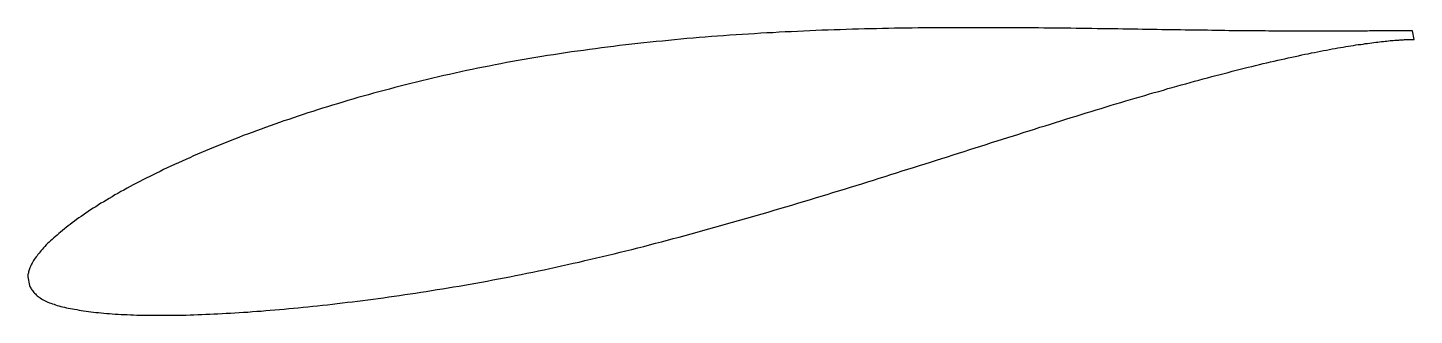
# Model space of a CAD drawing. Header units: metres. Extents: x -37 to 75, y -9 to 14.
import ezdxf

# ---------------------------------------------------------------- set-up
doc = ezdxf.new("R2010")
doc.units = ezdxf.units.M

msp = doc.modelspace()

# ---------------------------------------------------------------- linework, layer by layer
msp.add_lwpolyline([(74.39, 13.72), (74.39, 13.72), (74.39, 13.72), (74.37, 13.72), (74.36, 13.72), (74.34, 13.72), (74.32, 13.72), (74.29, 13.72), (74.25, 13.72), (74.22, 13.73), (74.17, 13.73), (74.13, 13.73), (74.08, 13.73), (74.02, 13.73), (73.96, 13.73), (73.9, 13.73), (73.83, 13.73), (73.76, 13.73), (73.69, 13.73), (73.61, 13.73), (73.52, 13.73), (73.43, 13.73), (73.34, 13.73), (73.24, 13.73), (73.14, 13.73), (73.03, 13.73), (72.92, 13.73), (72.81, 13.73), (72.69, 13.73), (72.57, 13.73), (72.44, 13.73), (72.31, 13.73), (72.17, 13.73), (72.03, 13.73), (71.89, 13.72), (71.74, 13.72), (71.59, 13.72), (71.43, 13.72), (71.27, 13.72), (71.1, 13.72), (70.93, 13.72), (70.76, 13.71), (70.58, 13.71), (70.4, 13.71), (70.22, 13.71), (70.03, 13.71), (69.84, 13.71), (69.64, 13.71), (69.44, 13.71), (69.23, 13.7), (69.02, 13.7), (68.81, 13.7), (68.59, 13.7), (68.37, 13.7), (68.14, 13.7), (67.92, 13.7), (67.68, 13.7), (67.45, 13.7), (67.2, 13.7), (66.96, 13.7), (66.71, 13.7), (66.46, 13.7), (66.2, 13.7), (65.94, 13.7), (65.68, 13.7), (65.41, 13.7), (65.14, 13.7), (64.87, 13.7), (64.59, 13.7), (64.31, 13.7), (64.02, 13.71), (63.73, 13.71), (63.44, 13.71), (63.14, 13.71), (62.84, 13.71), (62.54, 13.72), (62.23, 13.72), (61.92, 13.72), (61.61, 13.72), (61.29, 13.73), (60.97, 13.73), (60.65, 13.73), (60.32, 13.74), (59.99, 13.74), (59.65, 13.74), (59.32, 13.75), (58.98, 13.75), (58.63, 13.76), (58.28, 13.76), (57.93, 13.77), (57.58, 13.77), (57.22, 13.78), (56.86, 13.78), (56.5, 13.79), (56.14, 13.79), (55.77, 13.8), (55.4, 13.8), (55.02, 13.81), (54.64, 13.81), (54.26, 13.82), (53.88, 13.83), (53.49, 13.83), (53.11, 13.84), (52.71, 13.84), (52.32, 13.85), (51.92, 13.86), (51.52, 13.86), (51.12, 13.87), (50.72, 13.88), (50.31, 13.88), (49.9, 13.89), (49.49, 13.89), (49.07, 13.9), (48.65, 13.91), (48.23, 13.91), (47.81, 13.92), (47.39, 13.92), (46.96, 13.93), (46.53, 13.93), (46.1, 13.94), (45.67, 13.94), (45.23, 13.95), (44.79, 13.95), (44.35, 13.96), (43.91, 13.96), (43.47, 13.96), (43.02, 13.97), (42.58, 13.97), (42.13, 13.97), (41.67, 13.98), (41.22, 13.98), (40.77, 13.98), (40.31, 13.98), (39.85, 13.98), (39.39, 13.98), (38.93, 13.98), (38.47, 13.98), (38, 13.98), (37.54, 13.98), (37.07, 13.98), (36.6, 13.97), (36.13, 13.97), (35.66, 13.97), (35.18, 13.96), (34.71, 13.96), (34.23, 13.95), (33.76, 13.94), (33.28, 13.94), (32.8, 13.93), (32.32, 13.92), (31.84, 13.91), (31.35, 13.9), (30.87, 13.89), (30.39, 13.88), (29.9, 13.86), (29.42, 13.85), (28.93, 13.83), (28.44, 13.82), (27.95, 13.8), (27.47, 13.79), (26.98, 13.77), (26.49, 13.75), (26, 13.73), (25.5, 13.71), (25.01, 13.68), (24.52, 13.66), (24.03, 13.64), (23.54, 13.61), (23.04, 13.58), (22.55, 13.56), (22.06, 13.53), (21.56, 13.5), (21.07, 13.47), (20.58, 13.44), (20.08, 13.4), (19.59, 13.37), (19.09, 13.33), (18.6, 13.3), (18.11, 13.26), (17.61, 13.22), (17.12, 13.18), (16.63, 13.14), (16.13, 13.1), (15.64, 13.05), (15.15, 13.01), (14.66, 12.96), (14.17, 12.91), (13.67, 12.86), (13.18, 12.81), (12.69, 12.76), (12.2, 12.71), (11.72, 12.65), (11.23, 12.6), (10.74, 12.54), (10.25, 12.48), (9.77, 12.42), (9.28, 12.36), (8.8, 12.29), (8.32, 12.23), (7.83, 12.16), (7.35, 12.1), (6.87, 12.03), (6.39, 11.96), (5.92, 11.88), (5.44, 11.81), (4.96, 11.74), (4.49, 11.66), (4.02, 11.58), (3.54, 11.5), (3.07, 11.42), (2.6, 11.34), (2.14, 11.25), (1.67, 11.17), (1.2, 11.08), (0.74, 10.99), (0.28, 10.9), (-0.18, 10.81), (-0.64, 10.72), (-1.1, 10.62), (-1.55, 10.53), (-2.01, 10.43), (-2.46, 10.33), (-2.91, 10.23), (-3.36, 10.13), (-3.8, 10.03), (-4.25, 9.93), (-4.69, 9.82), (-5.13, 9.72), (-5.57, 9.61), (-6.01, 9.5), (-6.44, 9.39), (-6.87, 9.28), (-7.3, 9.17), (-7.73, 9.05), (-8.16, 8.94), (-8.58, 8.83), (-9.01, 8.71), (-9.43, 8.59), (-9.84, 8.47), (-10.26, 8.36), (-10.67, 8.24), (-11.08, 8.12), (-11.49, 7.99), (-11.9, 7.87), (-12.3, 7.75), (-12.7, 7.63), (-13.1, 7.5), (-13.5, 7.38), (-13.89, 7.25), (-14.28, 7.13), (-14.67, 7), (-15.05, 6.87), (-15.44, 6.74), (-15.82, 6.61), (-16.2, 6.48), (-16.57, 6.35), (-16.94, 6.22), (-17.31, 6.09), (-17.68, 5.96), (-18.04, 5.83), (-18.4, 5.7), (-18.76, 5.56), (-19.12, 5.43), (-19.47, 5.3), (-19.82, 5.16), (-20.16, 5.03), (-20.51, 4.89), (-20.85, 4.76), (-21.18, 4.62), (-21.52, 4.49), (-21.85, 4.35), (-22.18, 4.21), (-22.5, 4.08), (-22.82, 3.94), (-23.14, 3.8), (-23.46, 3.67), (-23.77, 3.53), (-24.08, 3.39), (-24.38, 3.26), (-24.68, 3.12), (-24.98, 2.98), (-25.28, 2.84), (-25.57, 2.71), (-25.86, 2.57), (-26.14, 2.43), (-26.43, 2.29), (-26.7, 2.16), (-26.98, 2.02), (-27.25, 1.88), (-27.52, 1.75), (-27.78, 1.61), (-28.04, 1.47), (-28.3, 1.34), (-28.55, 1.2), (-28.8, 1.07), (-29.05, 0.93), (-29.29, 0.8), (-29.53, 0.66), (-29.77, 0.53), (-30, 0.39), (-30.23, 0.26), (-30.45, 0.12), (-30.67, -0.01), (-30.89, -0.14), (-31.1, -0.27), (-31.31, -0.41), (-31.52, -0.54), (-31.72, -0.67), (-31.91, -0.8), (-32.11, -0.93), (-32.3, -1.06), (-32.48, -1.19), (-32.67, -1.32), (-32.85, -1.45), (-33.02, -1.58), (-33.19, -1.7), (-33.36, -1.83), (-33.52, -1.96), (-33.68, -2.08), (-33.83, -2.2), (-33.98, -2.33), (-34.13, -2.45), (-34.27, -2.57), (-34.41, -2.69), (-34.55, -2.81), (-34.68, -2.92), (-34.81, -3.04), (-34.93, -3.16), (-35.05, -3.27), (-35.17, -3.38), (-35.28, -3.49), (-35.39, -3.6), (-35.49, -3.71), (-35.59, -3.82), (-35.68, -3.93), (-35.77, -4.04), (-35.86, -4.14), (-35.95, -4.25), (-36.02, -4.35), (-36.1, -4.45), (-36.17, -4.55), (-36.24, -4.65), (-36.3, -4.75), (-36.36, -4.85), (-36.41, -4.94), (-36.46, -5.04), (-36.51, -5.13), (-36.55, -5.23), (-36.59, -5.32), (-36.62, -5.4), (-36.65, -5.49), (-36.68, -5.57), (-36.7, -5.65), (-36.72, -5.73), (-36.74, -5.8), (-36.75, -5.87), (-36.76, -5.93), (-36.76, -5.98), (-36.77, -6.02), (-36.77, -6.05), (-36.64, -6.76), (-36.64, -6.76), (-36.63, -6.78), (-36.61, -6.8), (-36.59, -6.84), (-36.56, -6.89), (-36.53, -6.95), (-36.49, -7.02), (-36.44, -7.09), (-36.39, -7.16), (-36.34, -7.23), (-36.28, -7.3), (-36.22, -7.37), (-36.15, -7.43), (-36.08, -7.5), (-36, -7.57), (-35.93, -7.63), (-35.84, -7.69), (-35.76, -7.75), (-35.66, -7.81), (-35.57, -7.87), (-35.47, -7.92), (-35.37, -7.98), (-35.26, -8.03), (-35.15, -8.08), (-35.03, -8.13), (-34.91, -8.18), (-34.79, -8.22), (-34.66, -8.26), (-34.53, -8.31), (-34.4, -8.35), (-34.26, -8.39), (-34.12, -8.43), (-33.97, -8.46), (-33.82, -8.5), (-33.66, -8.53), (-33.51, -8.57), (-33.34, -8.6), (-33.18, -8.63), (-33.01, -8.66), (-32.83, -8.69), (-32.65, -8.72), (-32.47, -8.75), (-32.28, -8.78), (-32.09, -8.81), (-31.9, -8.83), (-31.7, -8.86), (-31.5, -8.88), (-31.29, -8.91), (-31.08, -8.93), (-30.87, -8.95), (-30.65, -8.97), (-30.43, -8.99), (-30.21, -9.01), (-29.98, -9.02), (-29.75, -9.04), (-29.51, -9.06), (-29.27, -9.07), (-29.03, -9.08), (-28.78, -9.09), (-28.53, -9.1), (-28.28, -9.11), (-28.02, -9.12), (-27.76, -9.13), (-27.49, -9.13), (-27.23, -9.14), (-26.95, -9.14), (-26.68, -9.14), (-26.4, -9.14), (-26.12, -9.14), (-25.83, -9.14), (-25.55, -9.14), (-25.25, -9.14), (-24.96, -9.13), (-24.66, -9.13), (-24.36, -9.12), (-24.05, -9.12), (-23.74, -9.11), (-23.43, -9.1), (-23.12, -9.09), (-22.8, -9.08), (-22.48, -9.06), (-22.15, -9.05), (-21.83, -9.03), (-21.5, -9.02), (-21.16, -9), (-20.83, -8.98), (-20.49, -8.96), (-20.14, -8.94), (-19.8, -8.92), (-19.45, -8.9), (-19.1, -8.88), (-18.74, -8.85), (-18.39, -8.82), (-18.03, -8.8), (-17.67, -8.77), (-17.3, -8.74), (-16.93, -8.71), (-16.56, -8.68), (-16.19, -8.64), (-15.81, -8.61), (-15.43, -8.57), (-15.05, -8.54), (-14.67, -8.5), (-14.28, -8.46), (-13.89, -8.42), (-13.5, -8.38), (-13.11, -8.34), (-12.71, -8.29), (-12.32, -8.25), (-11.92, -8.2), (-11.51, -8.15), (-11.11, -8.1), (-10.7, -8.05), (-10.29, -8), (-9.88, -7.95), (-9.47, -7.9), (-9.05, -7.84), (-8.63, -7.78), (-8.21, -7.73), (-7.79, -7.67), (-7.37, -7.61), (-6.94, -7.55), (-6.51, -7.48), (-6.08, -7.42), (-5.65, -7.36), (-5.22, -7.29), (-4.78, -7.22), (-4.35, -7.15), (-3.91, -7.08), (-3.47, -7.01), (-3.03, -6.94), (-2.59, -6.86), (-2.14, -6.79), (-1.7, -6.71), (-1.25, -6.63), (-0.8, -6.55), (-0.35, -6.47), (0.1, -6.39), (0.56, -6.3), (1.01, -6.22), (1.47, -6.13), (1.92, -6.04), (2.38, -5.95), (2.84, -5.86), (3.3, -5.76), (3.76, -5.67), (4.22, -5.57), (4.68, -5.48), (5.15, -5.38), (5.61, -5.27), (6.08, -5.17), (6.55, -5.07), (7.01, -4.96), (7.48, -4.86), (7.95, -4.75), (8.42, -4.64), (8.89, -4.53), (9.36, -4.42), (9.83, -4.31), (10.3, -4.19), (10.78, -4.08), (11.25, -3.96), (11.72, -3.84), (12.2, -3.72), (12.67, -3.6), (13.14, -3.48), (13.62, -3.35), (14.09, -3.23), (14.57, -3.11), (15.05, -2.98), (15.52, -2.85), (16, -2.72), (16.47, -2.59), (16.95, -2.46), (17.43, -2.33), (17.9, -2.2), (18.38, -2.07), (18.86, -1.93), (19.33, -1.8), (19.81, -1.66), (20.28, -1.53), (20.76, -1.39), (21.24, -1.25), (21.71, -1.12), (22.19, -0.98), (22.66, -0.84), (23.14, -0.7), (23.61, -0.56), (24.08, -0.42), (24.56, -0.28), (25.03, -0.13), (25.5, 0.01), (25.97, 0.15), (26.45, 0.29), (26.92, 0.44), (27.39, 0.58), (27.86, 0.72), (28.32, 0.87), (28.79, 1.01), (29.26, 1.16), (29.73, 1.3), (30.19, 1.44), (30.66, 1.59), (31.12, 1.73), (31.58, 1.88), (32.05, 2.02), (32.51, 2.17), (32.97, 2.31), (33.43, 2.46), (33.88, 2.6), (34.34, 2.75), (34.8, 2.89), (35.25, 3.04), (35.7, 3.18), (36.16, 3.32), (36.61, 3.47), (37.06, 3.61), (37.51, 3.75), (37.95, 3.9), (38.4, 4.04), (38.84, 4.18), (39.28, 4.32), (39.73, 4.46), (40.17, 4.6), (40.6, 4.74), (41.04, 4.88), (41.48, 5.02), (41.91, 5.16), (42.34, 5.29), (42.77, 5.43), (43.2, 5.57), (43.62, 5.7), (44.05, 5.83), (44.47, 5.97), (44.89, 6.1), (45.31, 6.23), (45.73, 6.36), (46.15, 6.49), (46.56, 6.62), (46.97, 6.75), (47.38, 6.88), (47.79, 7), (48.19, 7.13), (48.6, 7.25), (49, 7.37), (49.4, 7.49), (49.79, 7.62), (50.19, 7.74), (50.58, 7.85), (50.97, 7.97), (51.36, 8.09), (51.74, 8.2), (52.13, 8.32), (52.51, 8.43), (52.89, 8.54), (53.26, 8.65), (53.64, 8.76), (54.01, 8.86), (54.38, 8.97), (54.74, 9.08), (55.1, 9.18), (55.47, 9.28), (55.82, 9.38), (56.18, 9.48), (56.53, 9.58), (56.88, 9.67), (57.23, 9.77), (57.57, 9.86), (57.92, 9.95), (58.26, 10.05), (58.59, 10.13), (58.93, 10.22), (59.26, 10.31), (59.58, 10.39), (59.91, 10.48), (60.23, 10.56), (60.55, 10.64), (60.86, 10.72), (61.18, 10.8), (61.49, 10.87), (61.79, 10.95), (62.1, 11.02), (62.4, 11.09), (62.7, 11.16), (62.99, 11.23), (63.28, 11.3), (63.57, 11.37), (63.85, 11.43), (64.13, 11.49), (64.41, 11.55), (64.69, 11.61), (64.96, 11.67), (65.22, 11.73), (65.49, 11.79), (65.75, 11.84), (66.01, 11.89), (66.26, 11.95), (66.51, 12), (66.76, 12.04), (67, 12.09), (67.24, 12.14), (67.48, 12.18), (67.71, 12.23), (67.94, 12.27), (68.17, 12.31), (68.39, 12.35), (68.61, 12.39), (68.82, 12.42), (69.03, 12.46), (69.24, 12.49), (69.44, 12.53), (69.64, 12.56), (69.84, 12.59), (70.03, 12.62), (70.22, 12.64), (70.41, 12.67), (70.59, 12.7), (70.76, 12.72), (70.94, 12.75), (71.11, 12.77), (71.27, 12.79), (71.43, 12.81), (71.59, 12.83), (71.74, 12.85), (71.89, 12.86), (72.04, 12.88), (72.18, 12.9), (72.32, 12.91), (72.45, 12.92), (72.58, 12.94), (72.71, 12.95), (72.83, 12.96), (72.95, 12.97), (73.06, 12.98), (73.17, 12.98), (73.27, 12.99), (73.37, 13), (73.47, 13), (73.56, 13.01), (73.65, 13.01), (73.73, 13.02), (73.81, 13.02), (73.89, 13.03), (73.96, 13.03), (74.03, 13.03), (74.09, 13.03), (74.15, 13.03), (74.2, 13.03), (74.25, 13.03), (74.3, 13.03), (74.34, 13.03), (74.38, 13.03), (74.41, 13.03), (74.44, 13.03), (74.47, 13.03), (74.49, 13.03), (74.5, 13.02), (74.51, 13.02), (74.52, 13.02), (74.52, 13.02)], close=True)

doc.saveas('drawing.dxf')
